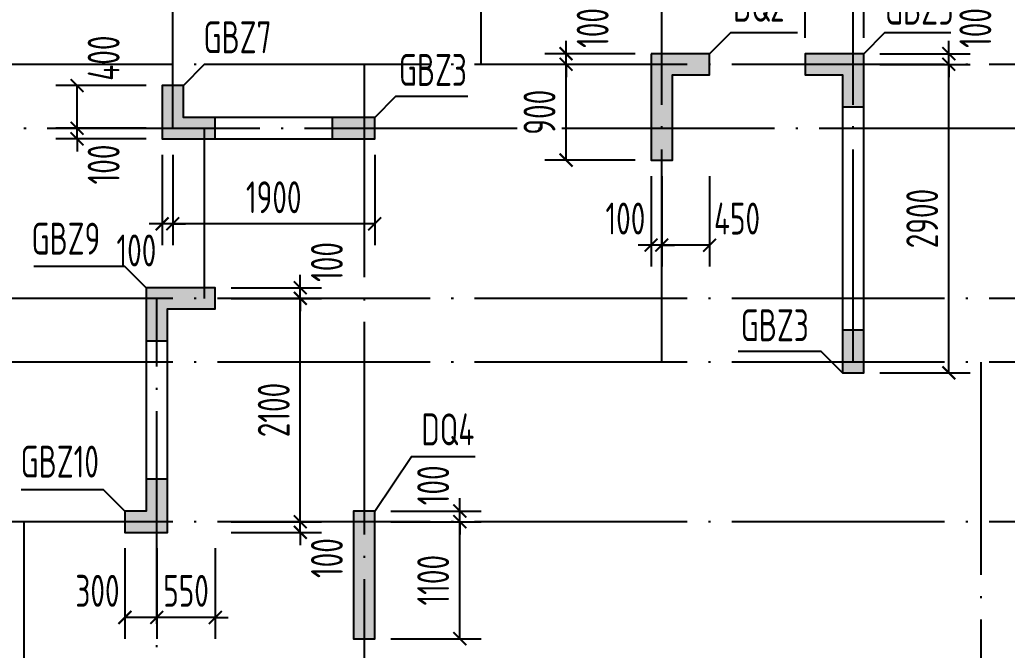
# Model space of a CAD drawing. Extents: x -668857 to 185752, y -270966 to 286822.
# Drawn here: x -279757 to -270468, y -3283 to 2645 of the extents above; entities that cross this region are included whole.
import ezdxf
from ezdxf.enums import TextEntityAlignment as Align

# ---------------------------------------------------------------- set-up
doc = ezdxf.new("R2010")
doc.units = 0
doc.header["$LTSCALE"] = 1000
doc.linetypes.add('DOTE', pattern=[2.42, 2, -0.2, 0.02, -0.2])
doc.layers.get('0').update_dxf_attribs({"linetype": 'CONTINUOUS'})
doc.layers.get('DEFPOINTS').update_dxf_attribs({"linetype": 'CONTINUOUS'})
for name, color, linetype in [('A-DOTE', 10, 'DOTE'), ('S-Q墙实线', 6, 'CONTINUOUS'), ('S-Q墙标注', 3, 'CONTINUOUS'), ('S-X详图填充', 252, 'CONTINUOUS'), ('S-X详图实线', 4, 'CONTINUOUS'), ('S-Z柱编号', 6, 'CONTINUOUS')]:
    doc.layers.add(name, color=color, linetype=linetype)
doc.styles.add('TSSD_REIN', font='tssdeng.shx', dxfattribs={"width": 0.7, "height": 300, "bigfont": 'tssdchn.shx'})
doc.styles.add('结构文字', font='zstxt.shx', dxfattribs={"width": 0.7, "bigfont": 'zshz.shx'})
doc.dimstyles.new('STRUCK', dxfattribs={"dimtxt": 400, "dimasz": 121, "dimexe": 200, "dimexo": 150, "dimgap": 115, "dimtad": 1, "dimdec": 0, "dimdsep": 46, "dimtxsty": '结构文字', "dimblk": 'ARCHTICK', "dimcen": 400, "dimclrd": 3, "dimclre": 3, "dimclrt": 7, "dimadec": 0, "dimazin": 0, "dimtfac": 1, "dimtdec": 0, "dimtix": 1, "dimtmove": 2, "dimatfit": 3, "dimldrblk": '_DIMX', "dimfxl": 1, "dimtolj": 1, "dimtzin": 0, "dimarcsym": 0})

# ---------------------------------------------------------------- blocks, each defined once
blk = doc.blocks.new('20210726.16395156')
at = {"layer": 'A-DOTE'}
for p, q in [((43500, 13100.3), (43500, 18249.9)), ((46400, 13700), (46400, 18249.9)), ((48100, 10900), (48100, 18249.9)), ((49900, 10900), (49900, 18249.9)), ((55600, 13700), (3600, 13700)), ((45299.8, 13700), (45300, 3600)), ((3600, 13100.3), (55600, 13100.3)), ((43800, 11500), (43800, 13100)), ((55600, 11500), (3600, 11500)), ((43350, 3600.2), (43350, 11500)), ((55600, 10900), (3600, 10900)), ((51100, 10900), (51100, 3600)), ((55600, 9400), (3600, 9400)), ((42100, 9400), (42100, 3600))]:
    blk.add_line(p, q, dxfattribs=at)
blk = doc.blocks.new('_ArchTick')
at = {"color": 0, "linetype": 'ByBlock', "const_width": 0.15}
blk.add_lwpolyline([(-0.5, -0.5), (0.5, 0.5)], dxfattribs=at)
blk = doc.blocks.new('*D3440')
at = {"layer": 'DEFPOINTS', "color": 0, "transparency": 16777216}
for p in [(-271817.7, 2225.3), (-271017.7, 2225.3), (-271817.7, -674.7)]:
    blk.add_point(p, dxfattribs=at)
at = {"layer": 'S-Q墙标注', "color": 3, "lineweight": -2, "transparency": 16777216}
for p, q in [((-271667.7, 2225.3), (-270817.7, 2225.3)), ((-271017.7, -674.7), (-271017.7, 2225.3)), ((-271667.7, -674.7), (-270817.7, -674.7))]:
    blk.add_line(p, q, dxfattribs=at)
at = {"layer": 'S-Q墙标注', "color": 3, "lineweight": -2, "transparency": 16777216, "xscale": 121, "yscale": 121, "zscale": 121}
for p, rotation in [((-271017.7, 2225.3), 90), ((-271017.7, -674.7), 270)]:
    blk.add_blockref('_ArchTick', p, dxfattribs=dict(at, rotation=rotation))
at = {"layer": 'S-Q墙标注', "color": 7, "transparency": 16777216, "insert": (-271267.7, 775.3), "char_height": 300, "attachment_point": 5, "rotation": 90, "style": 'TSSD_REIN'}
blk.add_mtext('\\A1;2900', dxfattribs=at)
blk = doc.blocks.new('_DIMX')
blk.add_line((-150, 0), (150, 0))
at = {"const_width": 50}
blk.add_lwpolyline([(-70, -70), (70, 70)], dxfattribs=at)
blk = doc.blocks.new('*D3441')
at = {"layer": 'DEFPOINTS', "color": 0, "transparency": 16777216}
for p in [(-271817.7, 2325.3), (-271017.7, 2325.3), (-271817.7, 2225.3)]:
    blk.add_point(p, dxfattribs=at)
at = {"layer": 'S-Q墙标注', "color": 3, "lineweight": -2, "transparency": 16777216}
for p, q in [((-271017.7, 2325.3), (-271017.7, 2446.3)), ((-271667.7, 2325.3), (-270817.7, 2325.3)), ((-271017.7, 2225.3), (-271017.7, 2325.3)), ((-271667.7, 2225.3), (-270817.7, 2225.3)), ((-271017.7, 2225.3), (-271017.7, 2104.3))]:
    blk.add_line(p, q, dxfattribs=at)
at = {"layer": 'S-Q墙标注', "color": 3, "lineweight": -2, "transparency": 16777216, "xscale": 121, "yscale": 121, "zscale": 121}
for p, rotation in [((-271017.7, 2325.3), 270), ((-271017.7, 2225.3), 90)]:
    blk.add_blockref('_ArchTick', p, dxfattribs=dict(at, rotation=rotation))
at = {"layer": 'S-Q墙标注', "color": 7, "transparency": 16777216, "insert": (-270767.7, 2567.2), "char_height": 300, "attachment_point": 5, "rotation": 90, "style": 'TSSD_REIN'}
blk.add_mtext('\\A1;100', dxfattribs=at)
blk = doc.blocks.new('*D3442')
at = {"layer": 'DEFPOINTS', "color": 0, "transparency": 16777216}
for p in [(-271917.6, 3125.3), (-271917.6, 2325.3), (-271817.7, 2325.3)]:
    blk.add_point(p, dxfattribs=at)
at = {"layer": 'S-Q墙标注', "color": 3, "lineweight": -2, "transparency": 16777216}
for p, q in [((-271917.6, 2475.3), (-271917.6, 3325.3)), ((-271817.7, 2475.3), (-271817.7, 3325.3)), ((-271917.6, 3125.3), (-272038.6, 3125.3)), ((-271817.7, 3125.3), (-271917.6, 3125.3)), ((-271817.7, 3125.3), (-271696.7, 3125.3))]:
    blk.add_line(p, q, dxfattribs=at)
at = {"layer": 'S-Q墙标注', "color": 3, "lineweight": -2, "transparency": 16777216, "xscale": 121, "yscale": 121, "zscale": 121}
blk.add_blockref('_ArchTick', (-271917.6, 3125.3), dxfattribs=at)
at = {"layer": 'S-Q墙标注', "color": 3, "lineweight": -2, "transparency": 16777216, "xscale": 121, "yscale": 121, "zscale": 121, "rotation": 180}
blk.add_blockref('_ArchTick', (-271817.7, 3125.3), dxfattribs=at)
at = {"layer": 'S-Q墙标注', "color": 7, "transparency": 16777216, "insert": (-271575.7, 3375.3), "char_height": 300, "attachment_point": 5, "style": 'TSSD_REIN'}
blk.add_mtext('\\A1;100', dxfattribs=at)
blk = doc.blocks.new('*D3443')
at = {"layer": 'DEFPOINTS', "color": 0, "transparency": 16777216}
for p in [(-272367.7, 3125.3), (-272367.7, 2325.3), (-271917.6, 2325.3)]:
    blk.add_point(p, dxfattribs=at)
at = {"layer": 'S-Q墙标注', "color": 3, "lineweight": -2, "transparency": 16777216}
for p, q in [((-272367.7, 2475.3), (-272367.7, 3325.3)), ((-271917.6, 2475.3), (-271917.6, 3325.3)), ((-271917.6, 3125.3), (-272367.7, 3125.3))]:
    blk.add_line(p, q, dxfattribs=at)
at = {"layer": 'S-Q墙标注', "color": 3, "lineweight": -2, "transparency": 16777216, "xscale": 121, "yscale": 121, "zscale": 121, "rotation": 180}
blk.add_blockref('_ArchTick', (-272367.7, 3125.3), dxfattribs=at)
at = {"layer": 'S-Q墙标注', "color": 3, "lineweight": -2, "transparency": 16777216, "xscale": 121, "yscale": 121, "zscale": 121}
blk.add_blockref('_ArchTick', (-271917.6, 3125.3), dxfattribs=at)
at = {"layer": 'S-Q墙标注', "color": 7, "transparency": 16777216, "insert": (-272625.7, 3375.3), "char_height": 300, "attachment_point": 5, "style": 'TSSD_REIN'}
blk.add_mtext('\\A1;450', dxfattribs=at)
blk = doc.blocks.new('*D3444')
at = {"layer": 'DEFPOINTS', "color": 0, "transparency": 16777216}
for p in [(-274617.7, 2225.3), (-273817.7, 2225.3), (-273817.7, 1325.3)]:
    blk.add_point(p, dxfattribs=at)
at = {"layer": 'S-Q墙标注', "color": 3, "lineweight": -2, "transparency": 16777216}
for p, q in [((-273967.7, 2225.3), (-274817.7, 2225.3)), ((-274617.7, 1325.3), (-274617.7, 2225.3)), ((-273967.7, 1325.3), (-274817.7, 1325.3))]:
    blk.add_line(p, q, dxfattribs=at)
at = {"layer": 'S-Q墙标注', "color": 3, "lineweight": -2, "transparency": 16777216, "xscale": 121, "yscale": 121, "zscale": 121}
for p, rotation in [((-274617.7, 2225.3), 90), ((-274617.7, 1325.3), 270)]:
    blk.add_blockref('_ArchTick', p, dxfattribs=dict(at, rotation=rotation))
at = {"layer": 'S-Q墙标注', "color": 7, "transparency": 16777216, "insert": (-274867.7, 1775.3), "char_height": 300, "attachment_point": 5, "rotation": 90, "style": 'TSSD_REIN'}
blk.add_mtext('\\A1;900', dxfattribs=at)
blk = doc.blocks.new('*D3445')
at = {"layer": 'DEFPOINTS', "color": 0, "transparency": 16777216}
for p in [(-274617.7, 2325.3), (-273817.7, 2325.3), (-273817.7, 2225.3)]:
    blk.add_point(p, dxfattribs=at)
at = {"layer": 'S-Q墙标注', "color": 3, "lineweight": -2, "transparency": 16777216}
for p, q in [((-274617.7, 2325.3), (-274617.7, 2446.3)), ((-273967.7, 2325.3), (-274817.7, 2325.3)), ((-274617.7, 2225.3), (-274617.7, 2325.3)), ((-273967.7, 2225.3), (-274817.7, 2225.3)), ((-274617.7, 2225.3), (-274617.7, 2104.3))]:
    blk.add_line(p, q, dxfattribs=at)
at = {"layer": 'S-Q墙标注', "color": 3, "lineweight": -2, "transparency": 16777216, "xscale": 121, "yscale": 121, "zscale": 121}
for p, rotation in [((-274617.7, 2325.3), 270), ((-274617.7, 2225.3), 90)]:
    blk.add_blockref('_ArchTick', p, dxfattribs=dict(at, rotation=rotation))
at = {"layer": 'S-Q墙标注', "color": 7, "transparency": 16777216, "insert": (-274367.7, 2567.2), "char_height": 300, "attachment_point": 5, "rotation": 90, "style": 'TSSD_REIN'}
blk.add_mtext('\\A1;100', dxfattribs=at)
blk = doc.blocks.new('*D3446')
at = {"layer": 'DEFPOINTS', "color": 0, "transparency": 16777216}
for p in [(-273717.6, 1325.3), (-273267.7, 1325.3), (-273717.6, 525.3)]:
    blk.add_point(p, dxfattribs=at)
at = {"layer": 'S-Q墙标注', "color": 3, "lineweight": -2, "transparency": 16777216}
for p, q in [((-273717.6, 1175.3), (-273717.6, 325.3)), ((-273267.7, 1175.3), (-273267.7, 325.3)), ((-273267.7, 525.3), (-273717.6, 525.3))]:
    blk.add_line(p, q, dxfattribs=at)
at = {"layer": 'S-Q墙标注', "color": 3, "lineweight": -2, "transparency": 16777216, "xscale": 121, "yscale": 121, "zscale": 121, "rotation": 180}
blk.add_blockref('_ArchTick', (-273717.6, 525.3), dxfattribs=at)
at = {"layer": 'S-Q墙标注', "color": 3, "lineweight": -2, "transparency": 16777216, "xscale": 121, "yscale": 121, "zscale": 121}
blk.add_blockref('_ArchTick', (-273267.7, 525.3), dxfattribs=at)
at = {"layer": 'S-Q墙标注', "color": 7, "transparency": 16777216, "insert": (-273009.7, 775.3), "char_height": 300, "attachment_point": 5, "style": 'TSSD_REIN'}
blk.add_mtext('\\A1;450', dxfattribs=at)
blk = doc.blocks.new('*D3447')
at = {"layer": 'DEFPOINTS', "color": 0, "transparency": 16777216}
for p in [(-273817.7, 1325.3), (-273717.6, 1325.3), (-273817.7, 525.3)]:
    blk.add_point(p, dxfattribs=at)
at = {"layer": 'S-Q墙标注', "color": 3, "lineweight": -2, "transparency": 16777216}
for p, q in [((-273817.7, 1175.3), (-273817.7, 325.3)), ((-273717.6, 1175.3), (-273717.6, 325.3)), ((-273817.7, 525.3), (-273938.7, 525.3)), ((-273717.6, 525.3), (-273817.7, 525.3)), ((-273717.6, 525.3), (-273596.6, 525.3))]:
    blk.add_line(p, q, dxfattribs=at)
at = {"layer": 'S-Q墙标注', "color": 3, "lineweight": -2, "transparency": 16777216, "xscale": 121, "yscale": 121, "zscale": 121}
blk.add_blockref('_ArchTick', (-273817.7, 525.3), dxfattribs=at)
at = {"layer": 'S-Q墙标注', "color": 3, "lineweight": -2, "transparency": 16777216, "xscale": 121, "yscale": 121, "zscale": 121, "rotation": 180}
blk.add_blockref('_ArchTick', (-273717.6, 525.3), dxfattribs=at)
at = {"layer": 'S-Q墙标注', "color": 7, "transparency": 16777216, "insert": (-274059.6, 775.3), "char_height": 300, "attachment_point": 5, "style": 'TSSD_REIN'}
blk.add_mtext('\\A1;100', dxfattribs=at)
blk = doc.blocks.new('*D3448')
at = {"layer": 'DEFPOINTS', "color": 0, "transparency": 16777216}
for p in [(-279217.6, 1625.5), (-278417.6, 1625.5), (-278417.6, 1525.5)]:
    blk.add_point(p, dxfattribs=at)
at = {"layer": 'S-Q墙标注', "color": 3, "lineweight": -2, "transparency": 16777216}
for p, q in [((-279217.6, 1625.5), (-279217.6, 1746.5)), ((-278567.6, 1625.5), (-279417.6, 1625.5)), ((-279217.6, 1525.5), (-279217.6, 1625.5)), ((-278567.6, 1525.5), (-279417.6, 1525.5)), ((-279217.6, 1525.5), (-279217.6, 1404.5))]:
    blk.add_line(p, q, dxfattribs=at)
at = {"layer": 'S-Q墙标注', "color": 3, "lineweight": -2, "transparency": 16777216, "xscale": 121, "yscale": 121, "zscale": 121}
for p, rotation in [((-279217.6, 1625.5), 270), ((-279217.6, 1525.5), 90)]:
    blk.add_blockref('_ArchTick', p, dxfattribs=dict(at, rotation=rotation))
at = {"layer": 'S-Q墙标注', "color": 7, "transparency": 16777216, "insert": (-278967.6, 1283.6), "char_height": 300, "attachment_point": 5, "rotation": 90, "style": 'TSSD_REIN'}
blk.add_mtext('\\A1;100', dxfattribs=at)
blk = doc.blocks.new('*D3449')
at = {"layer": 'DEFPOINTS', "color": 0, "transparency": 16777216}
for p in [(-279217.6, 2025.5), (-278417.6, 2025.5), (-278417.6, 1625.5)]:
    blk.add_point(p, dxfattribs=at)
at = {"layer": 'S-Q墙标注', "color": 3, "lineweight": -2, "transparency": 16777216}
for p, q in [((-278567.6, 2025.5), (-279417.6, 2025.5)), ((-279217.6, 1625.5), (-279217.6, 2025.5)), ((-278567.6, 1625.5), (-279417.6, 1625.5))]:
    blk.add_line(p, q, dxfattribs=at)
at = {"layer": 'S-Q墙标注', "color": 3, "lineweight": -2, "transparency": 16777216, "xscale": 121, "yscale": 121, "zscale": 121}
for p, rotation in [((-279217.6, 2025.5), 90), ((-279217.6, 1625.5), 270)]:
    blk.add_blockref('_ArchTick', p, dxfattribs=dict(at, rotation=rotation))
at = {"layer": 'S-Q墙标注', "color": 7, "transparency": 16777216, "insert": (-278967.6, 2283.6), "char_height": 300, "attachment_point": 5, "rotation": 90, "style": 'TSSD_REIN'}
blk.add_mtext('\\A1;400', dxfattribs=at)
blk = doc.blocks.new('*D3450')
at = {"layer": 'DEFPOINTS', "color": 0, "transparency": 16777216}
for p in [(-278317.6, 1525.5), (-276417.6, 1525.5), (-278317.6, 725.5)]:
    blk.add_point(p, dxfattribs=at)
at = {"layer": 'S-Q墙标注', "color": 3, "lineweight": -2, "transparency": 16777216}
for p, q in [((-278317.6, 1375.5), (-278317.6, 525.5)), ((-276417.6, 1375.5), (-276417.6, 525.5)), ((-276417.6, 725.5), (-278317.6, 725.5))]:
    blk.add_line(p, q, dxfattribs=at)
at = {"layer": 'S-Q墙标注', "color": 3, "lineweight": -2, "transparency": 16777216, "xscale": 121, "yscale": 121, "zscale": 121, "rotation": 180}
blk.add_blockref('_ArchTick', (-278317.6, 725.5), dxfattribs=at)
at = {"layer": 'S-Q墙标注', "color": 3, "lineweight": -2, "transparency": 16777216, "xscale": 121, "yscale": 121, "zscale": 121}
blk.add_blockref('_ArchTick', (-276417.6, 725.5), dxfattribs=at)
at = {"layer": 'S-Q墙标注', "color": 7, "transparency": 16777216, "insert": (-277367.6, 975.5), "char_height": 300, "attachment_point": 5, "style": 'TSSD_REIN'}
blk.add_mtext('\\A1;1900', dxfattribs=at)
blk = doc.blocks.new('*D3451')
at = {"layer": 'DEFPOINTS', "color": 0, "transparency": 16777216}
for p in [(-278417.6, 1525.5), (-278317.6, 1525.5), (-278417.6, 725.5)]:
    blk.add_point(p, dxfattribs=at)
at = {"layer": 'S-Q墙标注', "color": 3, "lineweight": -2, "transparency": 16777216}
for p, q in [((-278417.6, 1375.5), (-278417.6, 525.5)), ((-278317.6, 1375.5), (-278317.6, 525.5)), ((-278417.6, 725.5), (-278538.6, 725.5)), ((-278317.6, 725.5), (-278417.6, 725.5)), ((-278317.6, 725.5), (-278196.6, 725.5))]:
    blk.add_line(p, q, dxfattribs=at)
at = {"layer": 'S-Q墙标注', "color": 3, "lineweight": -2, "transparency": 16777216, "xscale": 121, "yscale": 121, "zscale": 121}
blk.add_blockref('_ArchTick', (-278417.6, 725.5), dxfattribs=at)
at = {"layer": 'S-Q墙标注', "color": 3, "lineweight": -2, "transparency": 16777216, "xscale": 121, "yscale": 121, "zscale": 121, "rotation": 180}
blk.add_blockref('_ArchTick', (-278317.6, 725.5), dxfattribs=at)
at = {"layer": 'S-Q墙标注', "color": 7, "transparency": 16777216, "insert": (-278659.6, 475.5), "char_height": 300, "attachment_point": 5, "style": 'TSSD_REIN'}
blk.add_mtext('\\A1;100', dxfattribs=at)
blk = doc.blocks.new('*D3456')
at = {"layer": 'DEFPOINTS', "color": 0, "transparency": 16777216}
for p in [(-277917.6, -2074.7), (-277117.6, -2074.7), (-277917.6, -2174.7)]:
    blk.add_point(p, dxfattribs=at)
at = {"layer": 'S-Q墙标注', "color": 3, "lineweight": -2, "transparency": 16777216}
for p, q in [((-277117.6, -2074.7), (-277117.6, -1953.7)), ((-277767.6, -2074.7), (-276917.6, -2074.7)), ((-277117.6, -2174.7), (-277117.6, -2074.7)), ((-277767.6, -2174.7), (-276917.6, -2174.7)), ((-277117.6, -2174.7), (-277117.6, -2295.7))]:
    blk.add_line(p, q, dxfattribs=at)
at = {"layer": 'S-Q墙标注', "color": 3, "lineweight": -2, "transparency": 16777216, "xscale": 121, "yscale": 121, "zscale": 121}
for p, rotation in [((-277117.6, -2074.7), 270), ((-277117.6, -2174.7), 90)]:
    blk.add_blockref('_ArchTick', p, dxfattribs=dict(at, rotation=rotation))
at = {"layer": 'S-Q墙标注', "color": 7, "transparency": 16777216, "insert": (-276867.6, -2416.7), "char_height": 300, "attachment_point": 5, "rotation": 90, "style": 'TSSD_REIN'}
blk.add_mtext('\\A1;100', dxfattribs=at)
blk = doc.blocks.new('*D3457')
at = {"layer": 'DEFPOINTS', "color": 0, "transparency": 16777216}
for p in [(-277917.6, 25.3), (-277117.6, 25.3), (-277917.6, -2074.7)]:
    blk.add_point(p, dxfattribs=at)
at = {"layer": 'S-Q墙标注', "color": 3, "lineweight": -2, "transparency": 16777216}
for p, q in [((-277767.6, 25.3), (-276917.6, 25.3)), ((-277117.6, -2074.7), (-277117.6, 25.3)), ((-277767.6, -2074.7), (-276917.6, -2074.7))]:
    blk.add_line(p, q, dxfattribs=at)
at = {"layer": 'S-Q墙标注', "color": 3, "lineweight": -2, "transparency": 16777216, "xscale": 121, "yscale": 121, "zscale": 121}
for p, rotation in [((-277117.6, 25.3), 90), ((-277117.6, -2074.7), 270)]:
    blk.add_blockref('_ArchTick', p, dxfattribs=dict(at, rotation=rotation))
at = {"layer": 'S-Q墙标注', "color": 7, "transparency": 16777216, "insert": (-277367.6, -1024.7), "char_height": 300, "attachment_point": 5, "rotation": 90, "style": 'TSSD_REIN'}
blk.add_mtext('\\A1;2100', dxfattribs=at)
blk = doc.blocks.new('*D3458')
at = {"layer": 'DEFPOINTS', "color": 0, "transparency": 16777216}
for p in [(-277917.6, 125.3), (-277117.6, 125.3), (-277917.6, 25.3)]:
    blk.add_point(p, dxfattribs=at)
at = {"layer": 'S-Q墙标注', "color": 3, "lineweight": -2, "transparency": 16777216}
for p, q in [((-277117.6, 125.3), (-277117.6, 246.3)), ((-277767.6, 125.3), (-276917.6, 125.3)), ((-277117.6, 25.3), (-277117.6, 125.3)), ((-277767.6, 25.3), (-276917.6, 25.3)), ((-277117.6, 25.3), (-277117.6, -95.7))]:
    blk.add_line(p, q, dxfattribs=at)
at = {"layer": 'S-Q墙标注', "color": 3, "lineweight": -2, "transparency": 16777216, "xscale": 121, "yscale": 121, "zscale": 121}
for p, rotation in [((-277117.6, 125.3), 270), ((-277117.6, 25.3), 90)]:
    blk.add_blockref('_ArchTick', p, dxfattribs=dict(at, rotation=rotation))
at = {"layer": 'S-Q墙标注', "color": 7, "transparency": 16777216, "insert": (-276867.6, 367.2), "char_height": 300, "attachment_point": 5, "rotation": 90, "style": 'TSSD_REIN'}
blk.add_mtext('\\A1;100', dxfattribs=at)
blk = doc.blocks.new('*D3646')
at = {"layer": 'DEFPOINTS', "color": 0, "transparency": 16777216}
for p in [(-278467.6, -2174.8), (-277917.6, -2174.8), (-278467.6, -2974.8)]:
    blk.add_point(p, dxfattribs=at)
at = {"layer": 'S-Q墙标注', "color": 3, "lineweight": -2, "transparency": 16777216}
for p, q in [((-278467.6, -2324.8), (-278467.6, -3174.8)), ((-277917.6, -2324.8), (-277917.6, -3174.8)), ((-278467.6, -2974.8), (-278588.6, -2974.8)), ((-277917.6, -2974.8), (-278467.6, -2974.8)), ((-277917.6, -2974.8), (-277796.6, -2974.8))]:
    blk.add_line(p, q, dxfattribs=at)
at = {"layer": 'S-Q墙标注', "color": 3, "lineweight": -2, "transparency": 16777216, "xscale": 121, "yscale": 121, "zscale": 121}
blk.add_blockref('_ArchTick', (-278467.6, -2974.8), dxfattribs=at)
at = {"layer": 'S-Q墙标注', "color": 3, "lineweight": -2, "transparency": 16777216, "xscale": 121, "yscale": 121, "zscale": 121, "rotation": 180}
blk.add_blockref('_ArchTick', (-277917.6, -2974.8), dxfattribs=at)
at = {"layer": 'S-Q墙标注', "color": 7, "transparency": 16777216, "insert": (-278192.6, -2724.8), "char_height": 300, "attachment_point": 5, "style": 'TSSD_REIN'}
blk.add_mtext('\\A1;550', dxfattribs=at)
blk = doc.blocks.new('*D3647')
at = {"layer": 'DEFPOINTS', "color": 0, "transparency": 16777216}
for p in [(-278767.6, -2174.8), (-278467.6, -2174.8), (-278767.6, -2974.8)]:
    blk.add_point(p, dxfattribs=at)
at = {"layer": 'S-Q墙标注', "color": 3, "lineweight": -2, "transparency": 16777216}
for p, q in [((-278767.6, -2324.8), (-278767.6, -3174.8)), ((-278467.6, -2324.8), (-278467.6, -3174.8)), ((-278467.6, -2974.8), (-278767.6, -2974.8))]:
    blk.add_line(p, q, dxfattribs=at)
at = {"layer": 'S-Q墙标注', "color": 3, "lineweight": -2, "transparency": 16777216, "xscale": 121, "yscale": 121, "zscale": 121, "rotation": 180}
blk.add_blockref('_ArchTick', (-278767.6, -2974.8), dxfattribs=at)
at = {"layer": 'S-Q墙标注', "color": 3, "lineweight": -2, "transparency": 16777216, "xscale": 121, "yscale": 121, "zscale": 121}
blk.add_blockref('_ArchTick', (-278467.6, -2974.8), dxfattribs=at)
at = {"layer": 'S-Q墙标注', "color": 7, "transparency": 16777216, "insert": (-279025.7, -2724.8), "char_height": 300, "attachment_point": 5, "style": 'TSSD_REIN'}
blk.add_mtext('\\A1;300', dxfattribs=at)
blk = doc.blocks.new('*D3779')
at = {"layer": 'DEFPOINTS', "color": 0, "transparency": 16777216}
for p in [(-276417.7, -2074.7), (-275617.7, -2074.7), (-276417.7, -3174.7)]:
    blk.add_point(p, dxfattribs=at)
at = {"layer": 'S-Q墙标注', "color": 3, "lineweight": -2, "transparency": 16777216}
for p, q in [((-276267.7, -2074.7), (-275417.7, -2074.7)), ((-275617.7, -3174.7), (-275617.7, -2074.7)), ((-276267.7, -3174.7), (-275417.7, -3174.7))]:
    blk.add_line(p, q, dxfattribs=at)
at = {"layer": 'S-Q墙标注', "color": 3, "lineweight": -2, "transparency": 16777216, "xscale": 121, "yscale": 121, "zscale": 121}
for p, rotation in [((-275617.7, -2074.7), 90), ((-275617.7, -3174.7), 270)]:
    blk.add_blockref('_ArchTick', p, dxfattribs=dict(at, rotation=rotation))
at = {"layer": 'S-Q墙标注', "color": 7, "transparency": 16777216, "insert": (-275867.7, -2624.7), "char_height": 300, "attachment_point": 5, "rotation": 90, "style": 'TSSD_REIN'}
blk.add_mtext('\\A1;1100', dxfattribs=at)
blk = doc.blocks.new('*D3780')
at = {"layer": 'DEFPOINTS', "color": 0, "transparency": 16777216}
for p in [(-276417.7, -1974.7), (-275617.7, -1974.7), (-276417.7, -2074.7)]:
    blk.add_point(p, dxfattribs=at)
at = {"layer": 'S-Q墙标注', "color": 3, "lineweight": -2, "transparency": 16777216}
for p, q in [((-275617.7, -1974.7), (-275617.7, -1853.7)), ((-276267.7, -1974.7), (-275417.7, -1974.7)), ((-275617.7, -2074.7), (-275617.7, -1974.7)), ((-276267.7, -2074.7), (-275417.7, -2074.7)), ((-275617.7, -2074.7), (-275617.7, -2195.7))]:
    blk.add_line(p, q, dxfattribs=at)
at = {"layer": 'S-Q墙标注', "color": 3, "lineweight": -2, "transparency": 16777216, "xscale": 121, "yscale": 121, "zscale": 121}
for p, rotation in [((-275617.7, -1974.7), 270), ((-275617.7, -2074.7), 90)]:
    blk.add_blockref('_ArchTick', p, dxfattribs=dict(at, rotation=rotation))
at = {"layer": 'S-Q墙标注', "color": 7, "transparency": 16777216, "insert": (-275867.7, -1732.8), "char_height": 300, "attachment_point": 5, "rotation": 90, "style": 'TSSD_REIN'}
blk.add_mtext('\\A1;100', dxfattribs=at)

msp = doc.modelspace()

# ---------------------------------------------------------------- hatches: boundary and pattern name
at = {"layer": 'S-X详图填充'}
h = msp.add_hatch(color=256, dxfattribs=at)
h.dxf.hatch_style = 1
h.paths.add_polyline_path([(-273817.65, 2325.26), (-273817.65, 1325.26), (-273617.65, 1325.26), (-273617.65, 2125.26), (-273267.74, 2125.26), (-273267.74, 2325.26)])
h = msp.add_hatch(color=256, dxfattribs=at)
h.dxf.hatch_style = 1
h.paths.add_polyline_path([(-272017.64, 1825.26), (-271817.64, 1825.26), (-271817.64, 2325.26), (-272367.64, 2325.26), (-272367.64, 2125.26), (-272017.64, 2125.26)])
h = msp.add_hatch(color=256, dxfattribs=at)
h.dxf.hatch_style = 1
h.paths.add_polyline_path([(-277917.64, 1525.53), (-277917.64, 1725.53), (-278217.64, 1725.53), (-278217.64, 2025.53), (-278417.64, 2025.53), (-278417.64, 1525.53)])
h = msp.add_hatch(color=256, dxfattribs=at)
h.dxf.hatch_style = 1
h.paths.add_polyline_path([(-276817.64, 1725.53), (-276817.64, 1525.53), (-276417.64, 1525.53), (-276417.64, 1725.53)])
h = msp.add_hatch(color=256, dxfattribs=at)
h.dxf.hatch_style = 1
h.paths.add_polyline_path([(-278567.64, -374.74), (-278367.64, -374.74), (-278367.64, -74.74), (-277917.77, -74.74), (-277917.77, 125.26), (-278567.64, 125.26)])
h = msp.add_hatch(color=256, dxfattribs=at)
h.dxf.hatch_style = 1
h.paths.add_polyline_path([(-271817.64, -274.74), (-272017.64, -274.74), (-272017.64, -674.74), (-271817.64, -674.74)])
h = msp.add_hatch(color=256, dxfattribs=at)
h.dxf.hatch_style = 1
h.paths.add_polyline_path([(-278367.64, -1674.74), (-278567.64, -1674.74), (-278567.64, -1974.74), (-278767.64, -1974.74), (-278767.64, -2174.74), (-278367.64, -2174.74)])
h = msp.add_hatch(color=256, dxfattribs=at)
h.dxf.hatch_style = 1
h.paths.add_polyline_path([(-276617.65, -3174.74), (-276417.65, -3174.74), (-276417.65, -1974.74), (-276617.65, -1974.74)])

# ---------------------------------------------------------------- linework, layer by layer
at = {"layer": 'S-Q墙实线'}
for points in [[(-273817.65, 2325.26), (-273817.65, 1325.26), (-273617.65, 1325.26), (-273617.65, 2125.26), (-273267.74, 2125.26), (-273267.74, 2325.26)], [(-271817.64, 2325.26), (-272367.64, 2325.26), (-272367.64, 2125.26), (-272017.64, 2125.26), (-272017.64, -674.74), (-271817.64, -674.74)], [(-278217.64, 1725.53), (-278217.64, 2025.53), (-278417.64, 2025.53), (-278417.64, 1525.53), (-278017.77, 1525.53), (-276417.64, 1525.53), (-276417.64, 1725.53), (-278017.77, 1725.53)], [(-278567.64, -1974.74), (-278767.64, -1974.74), (-278767.64, -2174.74), (-278367.64, -2174.74), (-278367.64, -74.74), (-277917.77, -74.74), (-277917.77, 125.26), (-278567.64, 125.26)], [(-276417.65, -3174.74), (-276417.65, -1974.74), (-276617.65, -1974.74), (-276617.65, -3174.74)]]:
    msp.add_lwpolyline(points, close=True, dxfattribs=at)
at = {"layer": 'S-X详图实线'}
for points in [[(-273817.65, 2325.26), (-273817.65, 1325.26), (-273617.65, 1325.26), (-273617.65, 2125.26), (-273267.74, 2125.26), (-273267.74, 2325.26), (-273817.65, 2325.26)], [(-272017.64, 1825.26), (-271817.64, 1825.26), (-271817.64, 2325.26), (-272367.64, 2325.26), (-272367.64, 2125.26), (-272017.64, 2125.26), (-272017.64, 1825.26)], [(-277917.64, 1525.53), (-277917.64, 1725.53), (-278217.64, 1725.53), (-278217.64, 2025.53), (-278417.64, 2025.53), (-278417.64, 1525.53), (-277917.64, 1525.53)], [(-276817.64, 1725.53), (-276817.64, 1525.53), (-276417.64, 1525.53), (-276417.64, 1725.53), (-276817.64, 1725.53)], [(-278567.64, -374.74), (-278367.64, -374.74), (-278367.64, -74.74), (-277917.77, -74.74), (-277917.77, 125.26), (-278567.64, 125.26), (-278567.64, -374.74)], [(-271817.64, -274.74), (-272017.64, -274.74), (-272017.64, -674.74), (-271817.64, -674.74), (-271817.64, -274.74)], [(-278367.64, -1674.74), (-278567.64, -1674.74), (-278567.64, -1974.74), (-278767.64, -1974.74), (-278767.64, -2174.74), (-278367.64, -2174.74), (-278367.64, -1674.74)], [(-276617.65, -3174.74), (-276417.65, -3174.74), (-276417.65, -1974.74), (-276617.65, -1974.74), (-276617.65, -3174.74)]]:
    msp.add_lwpolyline(points, close=True, dxfattribs=at)
at = {"layer": 'S-Z柱编号', "color": 7}
for points in [[(-273267.73, 2325.26), (-273067.73, 2525.26), (-272439.31, 2525.26)], [(-271817.65, 2325.26), (-271617.65, 2525.26), (-270997.57, 2525.26)], [(-278217.64, 2025.53), (-278017.64, 2225.53), (-277293.03, 2225.53)], [(-276417.64, 1725.53), (-276217.64, 1925.53), (-275543.25, 1925.53)], [(-278567.64, 125.26), (-278767.64, 325.26), (-279625.63, 325.26)], [(-272017.65, -674.74), (-272217.65, -474.74), (-272997.57, -474.74)], [(-276417.65, -1974.74), (-276071.59, -1460.3), (-275474.08, -1460.3)], [(-278767.64, -1974.74), (-278967.64, -1774.74), (-279742.97, -1774.74)]]:
    msp.add_lwpolyline(points, dxfattribs=at)

# ---------------------------------------------------------------- block references
at = {"layer": 'A-DOTE'}
msp.add_blockref('20210726.16395156', (-321817.64, -11474.79), dxfattribs=at)

# ---------------------------------------------------------------- texts
at = {"layer": 'S-Z柱编号', "color": 7, "style": 'TSSD_REIN', "width": 0.7}
for s, p in [('DQ2', (-273046.76, 2536.06)), ('GBZ5', (-271617.82, 2508.95)), ('GBZ7', (-278028.39, 2239.74)), ('GBZ3', (-276190.83, 1932.67)), ('GBZ9', (-279646.3, 346.48)), ('GBZ3', (-272974.4, -467.56)), ('DQ4', (-275979, -1446.6)), ('GBZ10', (-279748.89, -1749.76))]:
    msp.add_text(s, height=300, dxfattribs=at).set_placement(p, align=Align.BOTTOM_LEFT)

# ---------------------------------------------------------------- dimensions: what is measured, and where the dimension line sits
at = {"layer": 'S-Q墙标注'}
for base, p1, p2, angle, picture, middle in [((-272367.65, 3125.26), (-271917.64, 2325.26), (-272367.65, 2325.26), 180, '*D3443', (-272625.73, 3375.26)), ((-271917.64, 3125.26), (-271817.65, 2325.26), (-271917.64, 2325.26), 180, '*D3442', (-271575.73, 3375.26)), ((-274617.65, 2325.26), (-273817.65, 2225.26), (-273817.65, 2325.26), 90, '*D3445', (-274367.65, 2567.18)), ((-271017.65, 2325.26), (-271817.65, 2225.26), (-271817.65, 2325.26), 90, '*D3441', (-270767.65, 2567.18)), ((-279217.64, 2025.53), (-278417.64, 1625.53), (-278417.64, 2025.53), 90, '*D3449', (-278967.64, 2283.61)), ((-279217.64, 1625.53), (-278417.64, 1525.53), (-278417.64, 1625.53), 90, '*D3448', (-278967.64, 1283.61)), ((-278417.64, 725.53), (-278317.64, 1525.53), (-278417.64, 1525.53), 180, '*D3451', (-278659.56, 475.53)), ((-273817.65, 525.26), (-273717.64, 1325.26), (-273817.65, 1325.26), 180, '*D3447', (-274059.57, 775.26)), ((-273717.64, 525.26), (-273267.73, 1325.26), (-273717.64, 1325.26), 180, '*D3446', (-273009.66, 775.26)), ((-277117.57, 125.26), (-277917.57, 25.26), (-277917.57, 125.26), 90, '*D3458', (-276867.57, 367.18)), ((-275617.65, -1974.74), (-276417.65, -2074.74), (-276417.65, -1974.74), 90, '*D3780', (-275867.65, -1732.82)), ((-277117.57, -2074.74), (-277917.57, -2174.74), (-277917.57, -2074.74), 90, '*D3456', (-276867.57, -2416.66)), ((-278767.63, -2974.77), (-278467.63, -2174.77), (-278767.63, -2174.77), 180, '*D3647', (-279025.71, -2724.77))]:
    dim = msp.add_linear_dim(base=base, p1=p1, p2=p2, angle=angle, dimstyle='STRUCK', override={"dimtxt": 300, "dimgap": 100, "dimtxsty": 'TSSD_REIN'}, dxfattribs=at)
    dim.commit()
    dim.dimension.update_dxf_attribs({"geometry": picture, "text_midpoint": middle, "dimtype": 160})
for base, p1, p2, angle, picture, middle in [((-274617.65, 2225.26), (-273817.65, 1325.26), (-273817.65, 2225.26), 90, '*D3444', (-274867.65, 1775.26)), ((-271017.65, 2225.26), (-271817.65, -674.74), (-271817.65, 2225.26), 90, '*D3440', (-271267.65, 775.26)), ((-278317.64, 725.53), (-276417.64, 1525.53), (-278317.64, 1525.53), 180, '*D3450', (-277367.64, 975.53)), ((-277117.57, 25.26), (-277917.57, -2074.74), (-277917.57, 25.26), 90, '*D3457', (-277367.57, -1024.74)), ((-275617.65, -2074.74), (-276417.65, -3174.74), (-276417.65, -2074.74), 90, '*D3779', (-275867.65, -2624.74)), ((-278467.63, -2974.77), (-277917.64, -2174.77), (-278467.63, -2174.77), 180, '*D3646', (-278192.64, -2724.77))]:
    dim = msp.add_linear_dim(base=base, p1=p1, p2=p2, angle=angle, dimstyle='STRUCK', override={"dimtxt": 300, "dimgap": 100, "dimtxsty": 'TSSD_REIN'}, dxfattribs=at)
    dim.commit()
    dim.dimension.update_dxf_attribs({"geometry": picture, "text_midpoint": middle})

doc.saveas('drawing.dxf')
